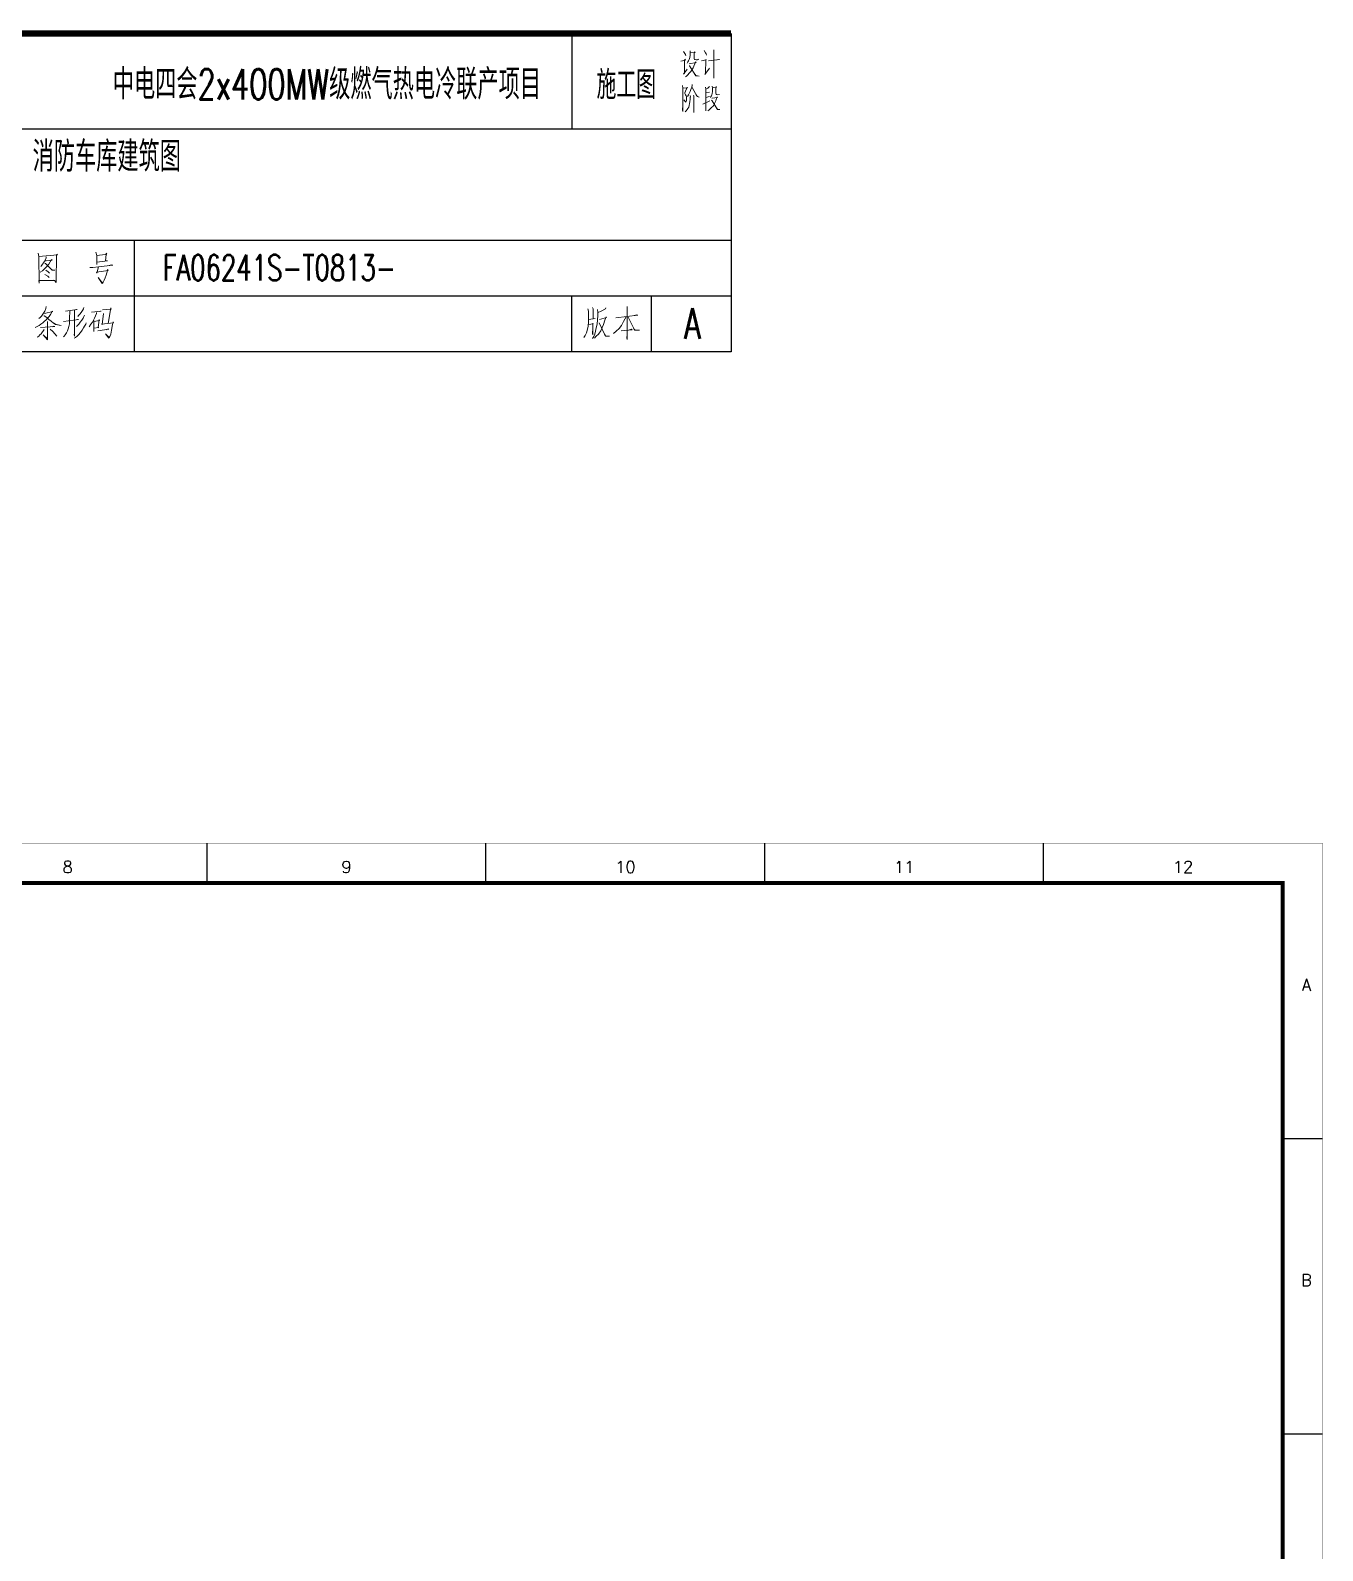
# Model space of a CAD drawing. Header units: millimetres. Extents: x 172649 to 472543, y 238332 to 449264.
# Drawn here: x 279120 to 295360, y 259150 to 278262 of the extents above; entities that cross this region are included whole.
import ezdxf
from ezdxf.enums import TextEntityAlignment as Align

# ---------------------------------------------------------------- set-up
doc = ezdxf.new("R2010")
doc.units = ezdxf.units.MM
doc.header["$LTSCALE"] = 1000
doc.layers.add('PUB_TEXT', color=7, linetype='Continuous')
doc.styles.add('HZ', font='geditxt.shx', dxfattribs={"width": 0.75, "bigfont": 'hzfs_1.shx'})
doc.styles.get("Standard").update_dxf_attribs({"font": 'txt', "bigfont": 'gbcbig.shx'})

# ---------------------------------------------------------------- blocks, each defined once
blk = doc.blocks.new('GEDI_WK_A1')
at = {"color": 3}
for p, q in [((560.67, 584), (560.67, 594)), ((630.75, 584), (630.75, 594)), ((700.83, 584), (700.83, 594)), ((770.92, 584), (770.92, 594)), ((831, 519.75), (841, 519.75)), ((831, 445.5), (841, 445.5))]:
    blk.add_line(p, q, dxfattribs=at)
for points, const_width in [([(0, 0), (841, 0), (841, 594), (0, 594)], 0.1), ([(25, 10), (831, 10), (831, 584), (25, 584)], 1)]:
    blk.add_lwpolyline(points, close=True, dxfattribs=dict(at, const_width=const_width))
for s, p in [('8', (525.62, 588)), ('9', (595.71, 588)), ('10', (665.79, 588)), ('11', (735.88, 588)), ('12', (805.96, 588))]:
    blk.add_text(s, height=3, dxfattribs=at).set_placement(p, align=Align.MIDDLE)
for s, p in [('A', (837, 556.88)), ('B', (837, 482.62))]:
    blk.add_text(s, height=3, dxfattribs=at).set_placement(p, align=Align.CENTER)

msp = doc.modelspace()

# ---------------------------------------------------------------- linework, layer by layer
at = {"color": 2}
for p, q in [((285926.5, 278222), (285926.5, 277022)), ((287926.5, 277022), (269926.5, 277022)), ((287926.5, 275622), (270926.5, 275622)), ((280426.5, 274222), (280426.5, 275622)), ((287926.5, 274922), (269926.5, 274922)), ((285926.5, 274222), (285926.5, 274922)), ((286926.5, 274222), (286926.5, 274922))]:
    msp.add_line(p, q, dxfattribs=at)
at = {"color": 7}
for p, q in [((287926.5, 278222), (287926.5, 274222)), ((287926.5, 274222), (269926.5, 274222))]:
    msp.add_line(p, q, dxfattribs=at)
at = {"color": 2, "const_width": 80}
msp.add_lwpolyline([(269926.5, 278222), (287926.5, 278222)], dxfattribs=at)
at = {"color": 7, "lineweight": 0}
for points in [[(287294, 277876.8), (287352, 277888.6), (287343.4, 277899.6), (287341, 277876.8), (287339.4, 277724.7), (287328.5, 277713.7), (287373.9, 277773.3)], [(287326.1, 277997.6), (287352, 277957.6), (287356.7, 277940.4)], [(287410, 278003.1), (287412.4, 277977.2), (287412.4, 277949), (287407.7, 277923.1), (287401.4, 277897.2), (287392.8, 277880), (287384.1, 277865.9), (287373.9, 277851)], [(287414.7, 277980.3), (287472.8, 277985.8), (287468, 277994.5), (287461.8, 277971.7), (287461.8, 277951.3), (287461.8, 277934.1), (287461.8, 277914.5), (287464.1, 277905.9), (287468, 277897.2), (287476.7, 277894.1), (287487.7, 277891), (287502.6, 277891), (287511.2, 277894.1), (287517.5, 277899.6)], [(287554.3, 277880), (287614.7, 277891), (287610, 277897.2), (287606.1, 277719.2), (287597.4, 277707.4), (287655.5, 277788.2)], [(287586.5, 278008.6), (287603.7, 277980.3), (287612.3, 277966.2), (287616.3, 277949)], [(287642.1, 277880), (287782.5, 277894.1), (287773.9, 277897.2), (287756.6, 277891)], [(287708.8, 278017.2), (287711.2, 277997.6), (287711.2, 277662), (287708.8, 277684.7), (287711.2, 277713.7)], [(287401.4, 277842.3), (287485.3, 277857.2), (287479, 277865.9), (287470.4, 277842.3), (287459.4, 277814.1), (287449.2, 277790.6), (287438.2, 277771), (287421, 277745.1), (287401.4, 277722.3), (287382.6, 277702), (287366.9, 277687.8), (287354.3, 277679.2)], [(287399.8, 277816.5), (287403.7, 277816.5), (287482.9, 277690.2), (287524.5, 277687.8), (287482.9, 277696.5), (287472.8, 277707.4)], [(287314.3, 277567.9), (287319.1, 277535.7), (287319.1, 277243.2), (287314.3, 277263.6), (287316.7, 277289.5)], [(287320.6, 277535.7), (287378.7, 277542), (287372.4, 277547.5), (287344.9, 277476.1), (287344.9, 277469.8), (287348.9, 277461.2), (287355.1, 277450.2), (287359.8, 277438.5), (287363.8, 277426.7), (287366.1, 277409.4), (287366.1, 277395.3), (287363.8, 277381.2), (287362.2, 277369.4), (287357.5, 277360.8), (287334, 277389.8)], [(287439, 277582), (287439, 277567.9), (287432.8, 277547.5), (287421.8, 277518.4), (287411.6, 277493.4), (287400.6, 277469.8), (287389.6, 277450.2), (287377.1, 277429.8)], [(287435.1, 277544.3), (287499.4, 277429.8), (287525.3, 277424.3), (287499.4, 277435.3), (287484.5, 277455.7)], [(287604.5, 277547.5), (287606.9, 277521.6), (287606.9, 277248.7), (287606.9, 277272.2), (287606.9, 277294.9)], [(287656.3, 277556.1), (287635.1, 277535.7), (287609.2, 277521.6)], [(287688.4, 277561.6), (287693.1, 277535.7), (287690.8, 277495.7), (287688.4, 277469.8), (287684.5, 277452.6), (287679.8, 277438.5), (287673.5, 277429.8), (287667.2, 277418.1)], [(287693.1, 277538.8), (287746.4, 277550.6), (287742.5, 277553), (287736.2, 277535.7), (287733.9, 277513), (287733.9, 277481.6), (287736.2, 277467.5), (287737.8, 277458.8), (287744.9, 277455.7), (287753.5, 277450.2), (287779.4, 277455.7)], [(287411.6, 277443.9), (287415.5, 277426.7), (287411.6, 277421.2), (287411.6, 277398.5), (287409.2, 277364), (287404.5, 277341.2), (287400.6, 277317.7), (287394.3, 277298.1), (287383.4, 277280.8), (287372.4, 277265.9), (287362.2, 277251.8), (287348.9, 277237.7)], [(287453.9, 277447.1), (287458.6, 277438.5), (287456.3, 277435.3), (287458.6, 277231.4), (287456.3, 277255), (287458.6, 277280.8)], [(287570.8, 277332.6), (287658.6, 277378.1)], [(287609.2, 277476.1), (287653.9, 277487.1)], [(287653.9, 277433), (287609.2, 277418.1)], [(287684.5, 277409.4), (287686.8, 277409.4), (287755.1, 277418.1), (287751.1, 277426.7), (287740.2, 277395.3), (287733.9, 277374.9), (287727.6, 277358.5), (287719, 277341.2), (287708, 277324), (287695.5, 277306.7), (287684.5, 277294.9), (287671.2, 277283.2), (287656.3, 277269.1), (287646.1, 277260.4), (287635.1, 277251.8)], [(287679.8, 277386.7), (287686.8, 277378.1), (287753.5, 277269.1), (287785.6, 277269.1), (287755.1, 277272.2), (287744.9, 277283.2)], [(279219.5, 275462.5), (279225, 275419.3), (279230.5, 275082.1), (279227.4, 275118.2), (279425, 275118.2), (279411.6, 275121.3), (279383.4, 275118.2)], [(279227.4, 275419.3), (279461.8, 275439.7), (279453.2, 275449.1), (279447.7, 275419.3), (279444.6, 275124.5), (279442.2, 275091.5), (279422.6, 275118.2)], [(279319.1, 275416.2), (279319.1, 275399.7), (279294, 275351.1), (279263.4, 275311.1), (279250.1, 275294.6)], [(279943.3, 275471.9), (279954.3, 275432.7), (279954.3, 275318.2), (279954.3, 275347.2), (280088.4, 275363.6), (280065.7, 275363.6), (280071.2, 275446), (280074.3, 275459.3), (280079.8, 275449.1), (280060.2, 275446), (279954.3, 275432.7)], [(279305.8, 275366.8), (279316.8, 275363.6), (279394.4, 275373.8), (279386.5, 275383.2), (279349.7, 275321.3), (279322.2, 275288.4), (279297.1, 275262.5), (279272.1, 275239), (279243.8, 275222.5)], [(279300.3, 275330.7), (279308.1, 275330.7), (279394.4, 275246), (279425, 275246), (279394.4, 275252.3), (279381.1, 275258.6)], [(279313.6, 275249.1), (279344.2, 275226.4), (279358.3, 275209.9)], [(279868, 275282.1), (279904.1, 275282.1), (279977, 275288.4), (280155.1, 275311.1), (280135.5, 275315), (280108, 275308)], [(279973.9, 275288.4), (279954.3, 275209.9), (279948.8, 275222.5), (280096.2, 275242.9), (280088.4, 275255.4), (280088.4, 275242.9), (280071.2, 275186.4), (280060.2, 275150.3), (280046.1, 275121.3), (280035.1, 275098.6), (280027.2, 275082.1), (280021, 275078.2), (279971.6, 275154.3), (280024.1, 275085.3)], [(279302.6, 275193.5), (279338.7, 275170.7), (279356, 275154.3)], [(279297.1, 274704.9), (279403, 274727.7), (279394.4, 274733.9), (279388.9, 274721.4), (279372.4, 274688.4), (279356, 274664.9), (279336.4, 274642.2), (279316.8, 274622.6), (279294, 274603), (279275.2, 274586.5), (279250.1, 274566.9), (279230.5, 274553.6), (279205.4, 274541), (279188.1, 274530.8), (279180.3, 274527.7)], [(279316.8, 274789.6), (279313.6, 274766.9), (279302.6, 274733.9), (279286.2, 274708.1), (279257.9, 274668.8), (279241.5, 274652.4), (279227.4, 274639)], [(279288.5, 274675.1), (279294, 274675.1), (279324.6, 274652.4), (279349.7, 274628.8), (279381.1, 274606.1), (279411.6, 274580.2), (279433.6, 274563.8), (279505.7, 274550.4), (279447.7, 274563.8), (279411.6, 274583.4)], [(279614.7, 274733.9), (279611.6, 274639), (279611.6, 274603), (279609.3, 274573.2), (279603.8, 274541), (279595.1, 274511.2), (279584.2, 274484.6), (279573.2, 274458.7), (279555.9, 274435.9), (279542.6, 274419.5), (279536.3, 274409.3)], [(279559.1, 274730.8), (279706.5, 274753.5), (279697.9, 274753.5), (279681.4, 274747.3)], [(279675.9, 274744.1), (279672.8, 274416.3), (279670.4, 274432.8), (279672.8, 274458.7)], [(279798.2, 274681.4), (279792.8, 274664.9), (279781.8, 274642.2), (279765.3, 274619.4), (279745.7, 274592.8), (279729.2, 274570), (279717.5, 274556.7), (279701, 274541)], [(279790.4, 274777.1), (279787.3, 274760.6), (279773.2, 274741), (279756.7, 274714.3), (279740.2, 274694.7), (279726.1, 274678.3), (279715.1, 274664.9)], [(279952, 274714.3), (279952, 274701), (279923.7, 274642.2), (279898.6, 274592.8), (279879, 274566.9), (279857.1, 274537.1)], [(279887.6, 274721.4), (280007.6, 274730.8), (279999, 274733.9), (279982.5, 274727.7)], [(280040.6, 274704.9), (280021, 274563.8), (280015.5, 274570), (280163.7, 274586.5), (280158.2, 274599.8), (280151.9, 274563.8), (280140.9, 274491.6), (280130, 274442.2), (280119, 274412.4), (280110.4, 274399.9), (280104.9, 274392.8), (280065.7, 274445.3), (280108, 274399.9)], [(280027.2, 274747.3), (280135.5, 274757.5), (280130, 274773.1), (280096.2, 274577.1)], [(286126.7, 274760.1), (286135.3, 274733.5), (286135.3, 274655.1), (286135.3, 274596.2), (286129.8, 274543.7), (286121.2, 274504.5), (286110.2, 274458.2), (286093.7, 274425.3), (286076.5, 274399.4)], [(286246.7, 274753.1), (286252.1, 274720.9), (286252.1, 274677.8), (286246.7, 274622.1), (286241.2, 274569.6), (286232.5, 274524.1), (286223.9, 274481), (286212.9, 274444.9), (286199.6, 274412), (286182.4, 274389.2)], [(286185.5, 274779.7), (286191, 274760.1), (286191, 274635.5)], [(286271.7, 274628.4), (286361.1, 274651.9), (286354.9, 274661.3), (286341.5, 274619), (286324.3, 274566.4), (286307.8, 274527.2), (286288.2, 274484.1), (286260.8, 274444.9), (286232.5, 274415.9), (286210.6, 274392.4)], [(286352.5, 274772.7), (286347, 274763.3), (286293.7, 274730.3), (286257.6, 274713.9)], [(286606.3, 274660.2), (286575.7, 274601.3), (286548.3, 274551.9), (286517.7, 274515.9), (286481.6, 274479.8), (286450.3, 274453.1)], [(286478.5, 274650), (286754.5, 274679.8), (286742.8, 274686), (286706.7, 274676.6)], [(286618.1, 274791.1), (286620.4, 274522.1), (286620.4, 274377.8), (286614.9, 274397.4), (286620.4, 274440.6)], [(286631.4, 274657), (286715.3, 274489.2), (286776.5, 274493.1), (286717.7, 274496.3), (286701.2, 274515.9)], [(279291.7, 274501), (279255.6, 274448.5), (279238.3, 274432.8), (279225, 274416.3), (279213.2, 274409.3), (279205.4, 274406.1)], [(279247, 274527.7), (279425, 274541), (279411.6, 274544.2), (279394.4, 274537.1)], [(279336.4, 274592.8), (279336.4, 274373.2), (279280.7, 274432.8), (279336.4, 274383.4)], [(279333.2, 274603), (279336.4, 274592.8)], [(279369.3, 274504.9), (279403, 274475.1), (279428.1, 274448.5), (279453.2, 274416.3)], [(279534, 274603), (279723, 274625.7), (279712, 274628.8), (279695.5, 274622.6)], [(279821, 274583.4), (279815.5, 274570), (279801.4, 274544.2), (279787.3, 274520.6), (279770.8, 274494.7), (279748.1, 274465), (279726.1, 274435.9), (279706.5, 274419.5), (279686.9, 274403), (279670.4, 274392.8)], [(279915.9, 274616.3), (279918.2, 274478.3), (279918.2, 274517.5), (279979.4, 274527.7), (279971.6, 274524.5), (279982.5, 274625.7), (279988, 274616.3), (279915.9, 274603)], [(279968.4, 274484.6), (280104.9, 274504.9), (280096.2, 274508.1), (280074.3, 274497.9)], [(286135.3, 274566.4), (286193.3, 274572.7), (286187.8, 274582.9), (286187.8, 274435.5), (286185.5, 274455.1), (286185.5, 274481)], [(286137.7, 274625.3), (286218.4, 274638.6)], [(286268.6, 274586.1), (286347, 274419), (286399.6, 274415.9), (286349.4, 274422.2), (286336.1, 274441.8)], [(286545.2, 274482.9), (286684.7, 274499.4), (286673.8, 274505.7), (286648.7, 274496.3)]]:
    msp.add_lwpolyline(points, dxfattribs=at)

# ---------------------------------------------------------------- block references
at = {"xscale": 50, "yscale": 50, "zscale": 50}
msp.add_blockref('GEDI_WK_A1', (253307.7, 238344.4), dxfattribs=at)

# ---------------------------------------------------------------- texts
msp.add_text('556677', height=0.01).set_placement((279229.9, 275118.2))
at = {"layer": 'PUB_TEXT', "style": 'HZ', "width": 0.7}
for s, height, p in [(' 中电四会2x400MW级燃气热电冷联产项目  ', 380.315, (279972.7, 277394.9)), ('施工图', 355.97, (286234.8, 277399.1)), ('消防车库建筑图', 380.31, (279148.1, 276485.6)), ('FA06241S-T0813- ', 321.413, (280781.9, 275117.6)), ('A', 385.7, (287337.3, 274383.1))]:
    msp.add_text(s, height=height, dxfattribs=at).set_placement(p)

doc.saveas('drawing.dxf')
